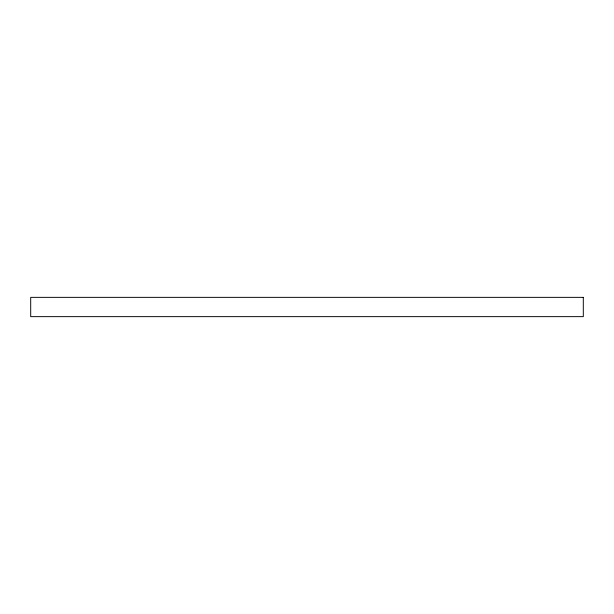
<?xml version="1.0" encoding="UTF-8"?>
<svg xmlns="http://www.w3.org/2000/svg" width="614" height="614" viewBox="0 0 614 614"><rect width="100%" height="100%" fill="white"/><g stroke="black" fill="none" stroke-linecap="round" stroke-linejoin="round"><path stroke-width="0.92" d="M583.3 297.36L30.7 297.36L30.7 316.64L583.3 316.64L583.3 297.36"/></g></svg>
